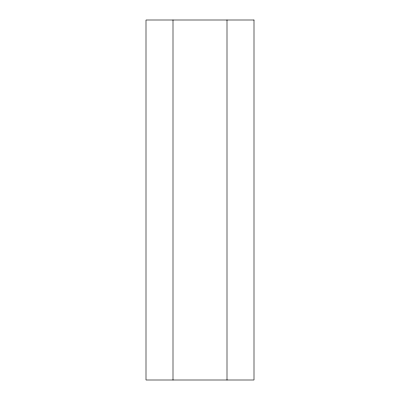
<?xml version="1.0" encoding="UTF-8"?>
<svg xmlns="http://www.w3.org/2000/svg" width="400" height="400" viewBox="0 0 400 400"><rect width="100%" height="100%" fill="white"/><g stroke="black" fill="none" stroke-linecap="round" stroke-linejoin="round"><path stroke-width="0.6" d="M227 20L227 380M173 20L173 380M254 20L146 20L146 380L254 380L254 20"/></g></svg>
